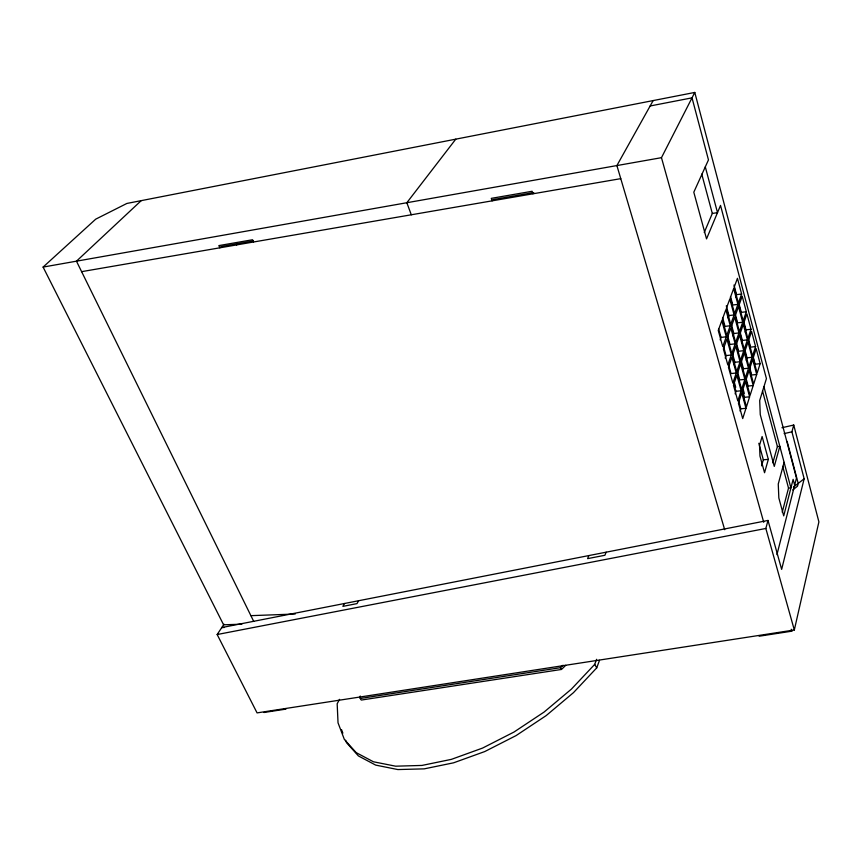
<?xml version="1.0" encoding="UTF-8"?>
<svg xmlns="http://www.w3.org/2000/svg" width="862" height="862" viewBox="0 0 862 862"><rect width="100%" height="100%" fill="white"/><g stroke="black" fill="none" stroke-linecap="round" stroke-linejoin="round"><path stroke-width="1.29" d="M565.731 665.324A158.015 80.662 -31.6 0 1 561.474 669.451L361.253 700.063L360.219 698.479L360.241 696.022M223.991 624.217L217.159 634.529L257.07 712.896L794.322 629.982L818.9 521.898L793.74 425.031L781.931 427.735M793.74 425.031L791.909 431.83L804.16 478.776L781.651 569.383L767.999 520.443L221.771 627.568L224.454 627.461M776.942 554.654L796.466 478.108L694.783 92.439L126.865 203.454L95.714 219.163L43.1 267.08L223.603 624.799L241.834 624.185M782.243 512.211L788.514 488.086L782.696 466.342M794.322 629.982L765.844 528.46L767.999 520.443M784.097 462.323L778.257 484.013L778.839 497.977L783.72 515.875L793.126 479.347L794.667 485.166M772.848 462.819L777.395 446.527L762.493 390.863M768.333 459.381L764.551 472.732L759.961 456.041L759.53 445.288L762.116 436.528L768.333 459.381L763.333 459.78L761.588 465.836M745.975 408.319L742.71 418.587L738.432 403.168L741.751 392.975L745.975 408.319L740.824 408.803L740.081 411.088M749.628 396.8L746.438 406.864L742.214 391.542L745.468 381.564L749.628 396.8L744.52 397.307L743.712 399.817M753.205 385.529L750.08 395.378L745.932 380.153L749.11 370.391L753.205 385.529L748.141 386.047L746.083 378.483M756.707 374.485L753.647 384.14L749.563 369.011L752.677 359.443L756.707 374.485L751.696 375.013L749.671 367.503M760.144 363.667L757.138 373.117L753.119 358.086L756.168 348.722L760.144 363.667L755.177 364.206L752.849 355.5M741.148 390.777L737.818 400.949L733.487 385.325L736.87 375.239L741.148 390.777L735.965 391.294L735.124 393.837M744.876 379.377L741.611 389.333L737.344 373.817L740.663 363.947L744.876 379.377L739.736 379.905L737.269 370.919M748.518 368.214L745.328 377.965L741.126 362.546L744.369 352.881L748.518 368.214L743.443 368.753L742.635 371.188M752.095 357.277L748.97 366.835L744.833 351.513L748.011 342.052L752.095 357.277L747.063 357.838L746.266 360.219M755.597 346.567L752.537 355.931L748.464 340.705L751.567 331.439L755.597 346.567L750.608 347.138L748.582 339.585M736.256 373.009L732.862 383.084L728.465 367.255L731.924 357.277L736.256 373.009L731.051 373.558L728.702 365.111M740.059 361.728L736.73 371.587L732.409 355.866L735.792 346.093L740.059 361.728L734.898 362.288L734.058 364.755M743.777 350.672L740.523 360.327L736.267 344.714L739.574 335.156L743.777 350.672L738.669 351.254L736.557 343.507M747.419 339.854L744.24 349.315L740.049 333.799L743.292 324.435L747.419 339.854L742.365 340.447L741.557 342.807M750.996 329.262L747.871 338.518L743.744 323.11L746.923 313.94L750.996 329.262L745.986 329.866L745.188 332.172M731.299 355.015L727.83 364.982L723.39 348.948L726.914 339.078L731.299 355.015L726.073 355.597L725.19 358.086M735.178 343.852L731.784 353.603L727.409 337.678L730.857 328.023L735.178 343.852L729.995 344.444L727.657 335.943M738.971 332.926L735.652 342.473L731.342 326.655L734.726 317.205L738.971 332.926L733.842 333.529L733.002 335.911M742.699 322.226L739.445 331.568L735.2 315.869L738.508 306.603L742.699 322.226L737.613 322.841L735.157 313.746M746.33 311.742L743.152 320.901L738.971 305.299L742.214 296.237L746.33 311.742L741.298 312.367L739.23 304.631M726.278 336.783L722.744 346.643L718.24 330.405L721.839 320.642L726.278 336.783L721.031 337.408L720.136 339.865M730.243 325.75L726.785 335.393L722.345 319.263L725.869 309.717L730.243 325.75L725.039 326.375L722.668 317.755M734.112 314.942L730.728 324.381L726.364 308.359L729.812 299.017L734.112 314.942L728.961 315.578L728.099 317.938M737.904 304.361L734.596 313.606L730.297 297.702L733.67 288.554L737.904 304.361L732.797 305.019L730.502 296.517M741.622 294.007L738.378 303.058L734.144 287.262L737.441 278.307L741.622 294.007L736.557 294.664L735.739 296.927M345.587 740.264L346.502 742.635L358.387 755.92L375.66 765.1L397.845 769.561L424.179 768.861L453.584 762.816L484.735 751.567L516.112 735.577L546.174 715.6L573.467 692.649L596.719 667.888L599.499 660.314M339.563 699.341L337.171 703.748L338.033 722.841L344.347 739.413L356.211 752.645L373.451 761.782L395.636 766.189L421.971 765.434L451.397 759.357L482.558 748.076L513.978 732.053L544.084 712.066L571.42 689.104L594.726 664.354L596.59 659.311M606.137 552.186L604.919 555.268L587.604 558.641L588.854 555.581M704.243 232.535L712.314 213.453L701.754 174.124M763.732 522.286L661.466 157.681L694.783 92.439M653.159 100.574L616.89 165.569L724.705 529.71M358.635 600.728L356.987 603.615L342.86 606.374L344.531 603.497M455.782 139.159L406.832 202.732L411.303 214.789M236.565 244.927L237.664 243.73M141.206 200.652L76.459 261.186L253.73 621.427M793.406 487.149L804.16 478.776M792.684 489.961L797.501 486.211L798.212 483.41L787.135 441.409M784.129 433.597L791.909 431.83M650.153 105.972L692.024 97.848L708.467 159.901L693.802 192.204L706.538 238.893L720.524 205.404L766.426 378.612L759.691 400.539L760.262 414.633L774.27 466.396L779.83 446.333L777.395 446.527M217.159 634.529L765.844 528.46M43.1 267.08L661.466 157.681M253.299 241.026L220.941 246.629L219.832 247.814L218.851 245.595L252.555 239.755L253.525 242.006M533.75 192.549L492.967 199.596L492.127 200.846L491.275 198.357L532.123 191.278L532.953 193.799M81.61 271.659L620.769 178.649M712.314 213.453L717.507 212.645L705.299 166.872M263.923 712.508L285.936 709.114M759.131 636.221L792.156 631.135L791.23 629.249M360.219 698.479L560.451 667.694A158.102 80.522 -31.6 0 0 563.037 665.238M788.514 488.086L790.917 487.914L763.937 386.726M250.885 615.662L295.181 614.024M560.451 667.694L561.453 669.44M594.726 664.354L596.719 667.888M341.503 729.586L342.871 733.142M718.617 328.724L721.031 337.408M723.692 347.03L726.073 355.597M733.821 383.547L735.965 391.294M738.346 399.871L740.824 408.803M734.65 383.407L735.728 387.275M758.819 443.294L763.333 459.78M743.238 389.549L744.283 393.352M732.269 352.687L734.898 362.288M742.43 389.699L744.52 397.307M726.3 305.805L728.961 315.578M731.547 325.082L733.842 333.529M741.008 359.831L743.443 368.753M739.941 331.471L742.365 340.447M745.005 350.231L747.063 357.838M733.982 285.02L736.557 294.664M743.594 320.944L745.986 329.866"/></g></svg>
